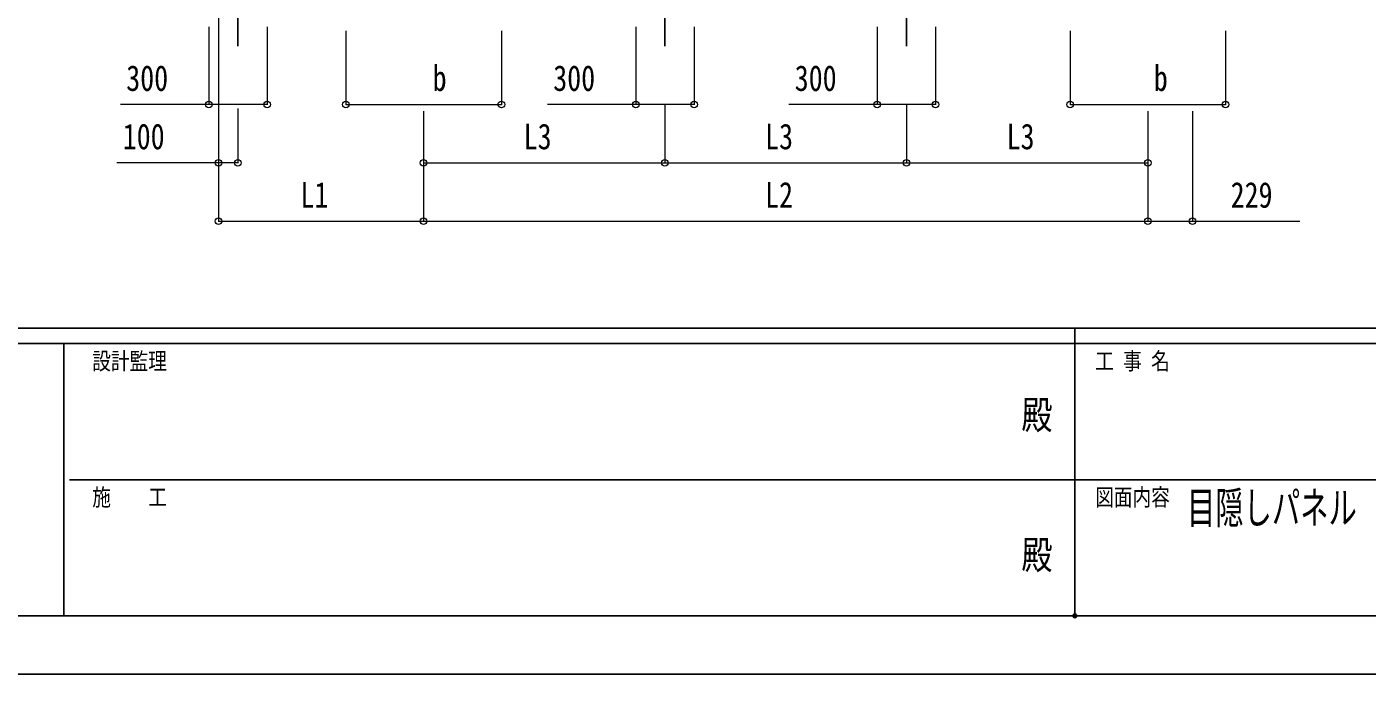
# Model space of a CAD drawing. Units: millimetres, scale not verified. Extents: x -16820 to 16820, y -11880 to 11880.
# Drawn here: x -5410 to 1484, y -11880 to -8550 of the extents above; entities that cross this region are included whole.
import ezdxf
from ezdxf.enums import TextEntityAlignment as Align

# ---------------------------------------------------------------- set-up
doc = ezdxf.new("R2010")
doc.units = ezdxf.units.MM
doc.header["$LTSCALE"] = 40
doc.header["$PDMODE"] = 32
doc.header["$PDSIZE"] = 20
for name, color, linetype in [('0-2_USER1', 3, 'Continuous'), ('0-4_YKK_12', 2, 'Continuous'), ('0-7_YKK_ZWAK', 7, 'Continuous')]:
    doc.layers.add(name, color=color, linetype=linetype)
doc.layers.add('0-6_YKK_D', color=6, linetype='Continuous', lineweight=18)
doc.styles.add('ＭＳ ゴシック', font='')
doc.styles.get('ＭＳ ゴシック').set_extended_font_data('MS Gothic')

msp = doc.modelspace()

# ---------------------------------------------------------------- linework, layer by layer
at = {"layer": '0-4_YKK_12'}
for p, q in [((-4324.11, -7744), (-4324.11, -8650)), ((-2127.92, -7744), (-2127.92, -8650)), ((-885.92, -7744), (-885.92, -8650))]:
    msp.add_line(p, q, dxfattribs=at)
at = {"layer": '0-6_YKK_D'}
for p, q in [((-4424.11, -7727.19), (-4424.11, -9251)), ((-4474.11, -8551), (-4474.11, -8951)), ((-4174.11, -8551), (-4174.11, -8951)), ((-3769.11, -8571), (-3769.11, -8951)), ((-2969.11, -8571), (-2969.11, -8951)), ((-2277.92, -8551), (-2277.92, -8951)), ((-1977.92, -8551), (-1977.92, -8951)), ((-1035.92, -8551), (-1035.92, -8951)), ((-735.92, -8551), (-735.92, -8951)), ((-44.12, -8571), (-44.12, -8951)), ((755.88, -8571), (755.88, -8951)), ((-4424.11, -8951), (-4424.11, -9551)), ((-3769.11, -8950), (-2969.11, -8950)), ((-2127.92, -8951), (-2127.92, -9251)), ((-2127.92, -8951), (-2127.92, -9251)), ((-885.92, -8951), (-885.92, -9251)), ((-885.92, -8951), (-885.92, -9251)), ((-44.12, -8950), (755.88, -8950)), ((-4324.11, -8971), (-4324.11, -9251)), ((-3369.92, -8984.34), (-3369.92, -9551)), ((-3369.92, -8984.34), (-3369.92, -9551)), ((-3369.92, -8984.34), (-3369.92, -9251)), ((355.88, -8984.34), (355.88, -9551)), ((355.88, -8984.34), (355.88, -9551.5)), ((355.88, -8984.34), (355.88, -9251)), ((585.13, -8984.34), (585.13, -9551.5)), ((-3369.92, -9250), (-2127.92, -9250)), ((-2127.92, -9250), (-885.92, -9250)), ((-885.92, -9250), (355.88, -9250)), ((-4424.11, -9550), (-3369.92, -9550)), ((-3369.92, -9550), (355.88, -9550))]:
    msp.add_line(p, q, dxfattribs=at)
for points in [[(-4174.11, -8950), (-4474.11, -8950), (-4928.51, -8950)], [(-1977.92, -8950), (-2277.92, -8950), (-2732.32, -8950)], [(-735.92, -8950), (-1035.92, -8950), (-1490.32, -8950)], [(-4324.11, -9250), (-4424.11, -9250), (-4946.51, -9250)], [(355.88, -9550.5), (585.13, -9550.5), (1138.03, -9550.5)]]:
    msp.add_lwpolyline(points, dxfattribs=at)
for centre in [(-4474.11, -8950), (-4174.11, -8950), (-3769.11, -8950), (-2969.11, -8950), (-2277.92, -8950), (-1977.92, -8950), (-1035.92, -8950), (-735.92, -8950), (-44.12, -8950), (755.88, -8950), (-4424.11, -9250), (-4324.11, -9250), (-3369.92, -9250), (-2127.92, -9250), (-2127.92, -9250), (-885.92, -9250), (-885.92, -9250), (355.88, -9250), (-4424.11, -9550), (-3369.92, -9550), (-3369.92, -9550), (355.88, -9550), (355.88, -9550.5), (585.13, -9550.5)]:
    msp.add_circle(centre, 17, dxfattribs=at)
at = {"layer": '0-7_YKK_ZWAK'}
for p, q in [((15580.08, -10100), (-15619.92, -10100)), ((-19.92, -10100), (-19.92, -11580)), ((-5219.92, -10180), (-15619.92, -10180)), ((-5219.92, -10180), (-5219.92, -11580)), ((-19.92, -10180), (-5219.92, -10180)), ((5180.08, -10180), (-19.92, -10180)), ((-5189.92, -10880), (-19.92, -10880)), ((-19.92, -10880), (5180.08, -10880)), ((-15619.92, -11580), (-5219.92, -11580)), ((-5219.92, -11580), (-19.92, -11580)), ((-19.92, -11580), (5180.08, -11580))]:
    msp.add_line(p, q, dxfattribs=at)
msp.add_lwpolyline([(-16820, -11880), (16820, -11880), (16820, 11880), (-16820, 11880)], close=True, dxfattribs=at)
msp.add_point((-19.92, -11580), dxfattribs=at)

# ---------------------------------------------------------------- texts
at = {"layer": '0-2_USER1', "style": 'ＭＳ ゴシック', "width": 0.65}
msp.add_text('目隠しパネル\u3000プレーンルーフ\u3000横格子\u3000600タイプ', height=164.2, dxfattribs=at).set_placement((557.36, -11155.33), align=Align.BOTTOM_LEFT)
at = {"layer": '0-6_YKK_D', "style": 'ＭＳ ゴシック', "width": 0.8}
for s, p in [('300', (-4898.51, -8920)), ('b', (-3322.6, -8920)), ('300', (-2702.32, -8920)), ('300', (-1460.32, -8920)), ('b', (386.73, -8920)), ('100', (-4916.51, -9220)), ('L3', (-2854.52, -9220)), ('L3', (-1612.52, -9220)), ('L3', (-370.62, -9220)), ('L1', (-4002.62, -9520)), ('L2', (-1612.62, -9520)), ('229', (781.63, -9520.5))]:
    msp.add_text(s, height=132, dxfattribs=at).set_placement(p, align=Align.BOTTOM_LEFT)
at = {"layer": '0-7_YKK_ZWAK', "style": 'ＭＳ ゴシック', "width": 0.8}
for s, height, p in [('設計監理', 87.98, (-5073.25, -10340)), ('工 事 名', 87.98, (85.08, -10340)), ('殿', 146.6, (-294.67, -10663.33)), ('施\u3000\u3000工', 87.98, (-5073.25, -11040)), ('図面内容', 87.98, (85.08, -11040)), ('殿', 146.6, (-294.67, -11383.33))]:
    msp.add_text(s, height=height, dxfattribs=at).set_placement(p, align=Align.BOTTOM_LEFT)

doc.saveas('drawing.dxf')
